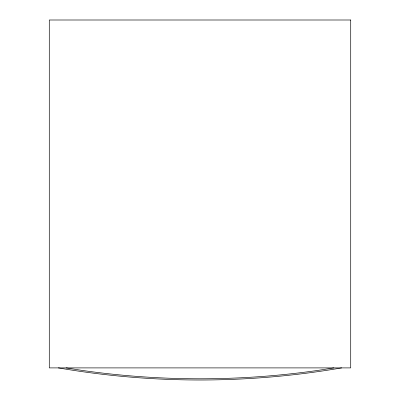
<?xml version="1.0" encoding="UTF-8"?>
<svg xmlns="http://www.w3.org/2000/svg" width="400" height="400" viewBox="0 0 400 400"><rect width="100%" height="100%" fill="white"/><g stroke="black" fill="none" stroke-linecap="round" stroke-linejoin="round"><path stroke-width="0.6" d="M333.865 367.9L318.035 370.39A833.79 833.79 0 0 1 81.965 370.39L66.135 367.9M341.64 367.9A835 835 0 0 1 58.36 367.9M350.715 20L49.285 20L49.285 367.9L350.715 367.9L350.715 20"/></g></svg>
